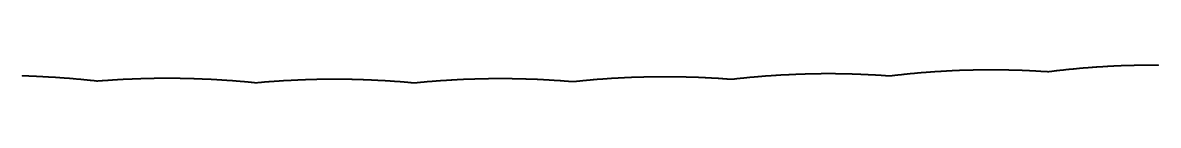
# Model space of a CAD drawing. Header units: metres. Extents: x 0 to 360, y 49 to 117.
# Drawn here: x 101.25 to 112.49, y 66.27 to 66.45 of the extents above; entities that cross this region are included whole.
import ezdxf

# ---------------------------------------------------------------- set-up
doc = ezdxf.new("R2010")
doc.units = ezdxf.units.M

msp = doc.modelspace()

# ---------------------------------------------------------------- linework, layer by layer
for p in [(108.846, 66.356), (108.852, 66.356), (108.858, 66.357), (108.864, 66.357), (108.871, 66.357), (108.877, 66.357), (108.883, 66.358), (108.889, 66.358), (108.895, 66.358), (108.901, 66.358), (108.907, 66.359), (108.913, 66.359), (108.92, 66.359), (108.926, 66.359), (108.932, 66.36), (108.938, 66.36), (108.944, 66.36), (108.95, 66.36), (108.956, 66.36), (108.963, 66.361), (108.969, 66.361), (108.975, 66.361), (108.981, 66.361), (108.987, 66.361), (108.993, 66.361), (108.999, 66.362), (109.005, 66.362), (109.012, 66.362), (109.018, 66.362), (109.024, 66.362), (109.03, 66.362), (109.036, 66.363), (109.042, 66.363), (109.048, 66.363), (109.054, 66.363), (109.061, 66.363), (109.067, 66.363), (109.073, 66.363), (109.079, 66.363), (109.085, 66.364), (109.091, 66.364), (109.097, 66.364), (109.103, 66.364), (109.11, 66.364), (109.116, 66.364), (109.122, 66.364), (109.128, 66.364), (109.134, 66.364), (109.14, 66.364), (109.146, 66.364), (109.153, 66.364), (109.159, 66.365), (109.165, 66.365), (109.171, 66.365), (109.177, 66.365), (109.183, 66.365), (109.189, 66.365), (109.195, 66.365), (109.202, 66.365), (109.208, 66.365), (109.214, 66.365), (109.22, 66.365), (109.226, 66.365), (109.232, 66.365), (109.238, 66.365), (109.244, 66.365), (109.251, 66.365), (109.257, 66.365), (109.263, 66.365), (109.269, 66.365), (109.275, 66.365), (109.281, 66.365), (109.287, 66.365), (109.293, 66.365), (109.3, 66.364), (109.306, 66.364), (109.312, 66.364), (109.318, 66.364), (109.324, 66.364), (109.33, 66.364), (109.336, 66.364), (109.342, 66.364), (109.349, 66.364), (109.355, 66.364), (109.361, 66.364), (109.367, 66.364), (109.373, 66.364), (109.379, 66.363), (109.385, 66.363), (109.391, 66.363), (109.398, 66.363), (109.404, 66.363), (109.41, 66.363), (109.416, 66.363), (109.422, 66.362), (109.428, 66.362), (109.434, 66.362), (109.44, 66.362), (109.446, 66.362), (109.453, 66.362), (109.459, 66.362), (109.465, 66.361), (109.471, 66.361), (109.477, 66.361), (109.483, 66.361), (109.489, 66.361), (109.495, 66.36), (109.502, 66.36), (109.508, 66.36), (109.514, 66.36), (109.52, 66.36), (109.526, 66.359), (109.532, 66.359), (109.538, 66.359), (109.544, 66.359), (109.551, 66.358), (109.557, 66.358), (109.563, 66.358), (109.569, 66.358), (109.575, 66.357), (109.581, 66.357), (109.587, 66.357), (109.593, 66.357), (109.599, 66.356), (109.606, 66.356), (109.954, 66.356), (109.96, 66.357), (109.966, 66.357), (109.973, 66.358), (109.979, 66.359), (109.985, 66.359), (109.991, 66.36), (109.997, 66.361), (110.003, 66.361), (110.009, 66.362), (110.015, 66.362), (110.021, 66.363), (110.028, 66.364), (110.034, 66.364), (110.04, 66.365), (110.046, 66.365), (110.052, 66.366), (110.058, 66.367), (110.064, 66.367), (110.07, 66.368), (110.076, 66.368), (110.083, 66.369), (110.089, 66.369), (110.095, 66.37), (110.101, 66.371), (110.107, 66.371), (110.113, 66.372), (110.119, 66.372), (110.125, 66.373), (110.131, 66.373), (110.138, 66.374), (110.144, 66.374), (110.15, 66.375), (110.156, 66.375), (110.162, 66.376), (110.168, 66.376), (110.174, 66.377), (110.18, 66.377), (110.186, 66.378), (110.193, 66.378), (110.199, 66.379), (110.205, 66.379), (110.211, 66.38), (110.217, 66.38), (110.223, 66.381), (110.229, 66.381), (110.235, 66.381), (110.241, 66.382), (110.247, 66.382), (110.254, 66.383), (110.26, 66.383), (110.266, 66.384), (110.272, 66.384), (110.278, 66.384), (110.284, 66.385), (110.29, 66.385), (110.296, 66.386), (110.302, 66.386), (110.309, 66.386), (110.315, 66.387), (110.321, 66.387), (110.327, 66.388), (110.333, 66.388), (110.339, 66.388), (110.345, 66.389), (110.351, 66.389), (110.357, 66.389), (110.364, 66.39), (110.37, 66.39), (110.376, 66.39), (110.382, 66.391), (110.388, 66.391), (110.394, 66.391), (110.4, 66.392), (110.406, 66.392), (110.412, 66.392), (110.418, 66.393), (110.425, 66.393), (110.431, 66.393), (110.437, 66.394), (110.443, 66.394), (110.449, 66.394), (110.455, 66.395), (110.461, 66.395), (110.467, 66.395), (110.473, 66.395), (110.48, 66.396), (110.486, 66.396), (110.492, 66.396), (110.498, 66.396), (110.504, 66.397), (110.51, 66.397), (110.516, 66.397), (110.522, 66.397), (110.528, 66.398), (110.534, 66.398), (110.541, 66.398), (110.547, 66.398), (110.553, 66.398), (110.559, 66.399), (110.565, 66.399), (110.571, 66.399), (110.577, 66.399), (110.583, 66.399), (110.589, 66.4), (110.595, 66.4), (110.602, 66.4), (110.608, 66.4), (110.614, 66.4), (110.62, 66.401), (110.626, 66.401), (110.632, 66.401), (110.638, 66.401), (110.644, 66.401), (110.65, 66.401), (110.656, 66.401), (110.663, 66.402), (110.669, 66.402), (110.675, 66.402), (110.681, 66.402), (110.687, 66.402), (110.693, 66.402), (110.699, 66.402), (110.705, 66.402), (110.711, 66.402), (110.717, 66.403), (110.724, 66.403), (110.73, 66.403), (110.736, 66.403), (110.742, 66.403), (110.748, 66.403), (110.754, 66.403), (110.76, 66.403), (110.766, 66.403), (110.772, 66.403), (110.778, 66.403), (110.785, 66.403), (110.791, 66.403), (110.797, 66.403), (110.803, 66.403), (110.809, 66.403), (110.815, 66.403), (110.821, 66.403), (110.827, 66.403), (110.833, 66.403), (110.839, 66.403), (110.846, 66.403), (110.852, 66.403), (110.858, 66.403), (110.864, 66.403), (110.87, 66.403), (110.876, 66.403), (110.882, 66.403), (110.888, 66.403), (110.894, 66.403), (110.9, 66.403), (110.907, 66.403), (110.913, 66.403), (110.919, 66.403), (110.925, 66.403), (110.931, 66.403), (110.937, 66.403), (110.943, 66.403), (110.949, 66.403), (110.955, 66.403), (110.961, 66.402), (110.967, 66.402), (110.974, 66.402), (110.98, 66.402), (110.986, 66.402), (110.992, 66.402), (110.998, 66.402), (111.004, 66.402), (111.01, 66.402), (111.016, 66.401), (111.022, 66.401), (111.028, 66.401), (111.035, 66.401), (111.041, 66.401), (111.047, 66.401), (111.053, 66.401), (111.059, 66.4), (111.065, 66.4), (111.071, 66.4), (111.077, 66.4), (111.083, 66.4), (111.089, 66.4), (111.095, 66.399), (111.102, 66.399), (111.108, 66.399), (111.114, 66.399), (111.12, 66.399), (111.126, 66.398), (111.132, 66.398), (111.138, 66.398), (111.144, 66.398), (111.15, 66.397), (111.156, 66.397), (111.162, 66.397), (111.169, 66.397), (111.175, 66.396), (111.181, 66.396), (111.187, 66.396), (111.193, 66.396), (111.199, 66.395), (111.205, 66.395), (111.211, 66.395), (111.217, 66.395), (111.223, 66.394), (111.229, 66.394), (111.236, 66.394), (111.242, 66.393), (111.248, 66.393), (111.254, 66.393), (111.26, 66.393), (111.266, 66.392), (111.272, 66.392), (111.278, 66.392), (111.284, 66.391), (111.29, 66.391), (111.296, 66.391), (111.303, 66.39), (111.309, 66.39), (111.315, 66.39), (111.321, 66.389), (111.327, 66.389), (111.333, 66.388), (111.339, 66.388), (111.345, 66.388), (111.351, 66.387), (111.357, 66.387), (111.363, 66.387), (111.37, 66.386), (111.376, 66.386), (111.382, 66.385), (111.388, 66.385), (111.394, 66.385), (111.4, 66.384), (111.406, 66.384), (111.412, 66.385), (111.418, 66.386), (111.424, 66.387), (111.43, 66.387), (111.437, 66.388), (111.443, 66.389), (111.449, 66.39), (111.455, 66.39), (111.461, 66.391), (111.467, 66.392), (111.473, 66.392), (111.479, 66.393), (111.485, 66.394), (111.491, 66.395), (111.497, 66.395), (111.503, 66.396), (111.51, 66.397), (111.516, 66.397), (111.522, 66.398), (111.528, 66.399), (111.534, 66.399), (111.54, 66.4), (111.546, 66.401), (111.552, 66.401), (111.558, 66.402), (111.564, 66.403), (111.57, 66.403), (111.576, 66.404), (111.583, 66.405), (111.589, 66.405), (111.595, 66.406), (111.601, 66.407), (111.607, 66.407), (111.613, 66.408), (111.619, 66.408), (111.625, 66.409), (111.631, 66.41), (111.637, 66.41), (111.643, 66.411), (111.65, 66.411), (111.656, 66.412), (111.662, 66.413), (111.668, 66.413), (111.674, 66.414), (111.68, 66.414), (111.686, 66.415), (111.692, 66.415), (111.698, 66.416), (111.704, 66.416), (111.71, 66.417), (111.716, 66.418), (111.723, 66.418), (111.729, 66.419), (111.735, 66.419), (111.741, 66.42), (111.747, 66.42), (111.753, 66.421), (111.759, 66.421), (111.765, 66.422), (111.771, 66.422), (111.777, 66.423), (111.783, 66.423), (111.789, 66.424), (111.795, 66.424), (111.802, 66.425), (111.808, 66.425), (111.814, 66.426), (111.82, 66.426), (111.826, 66.427), (111.832, 66.427), (111.838, 66.427), (111.844, 66.428), (111.85, 66.428), (111.856, 66.429), (111.862, 66.429), (111.868, 66.43), (111.875, 66.43), (111.881, 66.43), (111.887, 66.431), (111.893, 66.431), (111.899, 66.432), (111.905, 66.432), (111.911, 66.432), (111.917, 66.433), (111.923, 66.433), (111.929, 66.434), (111.935, 66.434), (111.941, 66.434), (111.948, 66.435), (111.954, 66.435), (111.96, 66.435), (111.966, 66.436), (111.972, 66.436), (111.978, 66.436), (111.984, 66.437), (111.99, 66.437), (111.996, 66.438), (112.002, 66.438), (112.008, 66.438), (112.014, 66.438), (112.02, 66.439), (112.027, 66.439), (112.033, 66.439), (112.039, 66.44), (112.045, 66.44), (112.051, 66.44), (112.057, 66.441), (112.063, 66.441), (112.069, 66.441), (112.075, 66.441), (112.081, 66.442), (112.087, 66.442), (112.093, 66.442), (112.099, 66.442), (112.106, 66.443), (112.112, 66.443), (112.118, 66.443), (112.124, 66.443), (112.13, 66.444), (112.136, 66.444), (112.142, 66.444), (112.148, 66.444), (112.154, 66.445), (112.16, 66.445), (112.166, 66.445), (112.172, 66.445), (112.178, 66.445), (112.185, 66.446), (112.191, 66.446), (112.197, 66.446), (112.203, 66.446), (112.209, 66.446), (112.215, 66.446), (112.221, 66.447), (112.227, 66.447), (112.233, 66.447), (112.239, 66.447), (112.245, 66.447), (112.251, 66.447), (112.257, 66.448), (112.263, 66.448), (112.27, 66.448), (112.276, 66.448), (112.282, 66.448), (112.288, 66.448), (112.294, 66.448), (112.3, 66.448), (112.306, 66.448), (112.312, 66.449), (112.318, 66.449), (112.324, 66.449), (112.33, 66.449), (112.336, 66.449), (112.342, 66.449), (112.349, 66.449), (112.355, 66.449), (112.361, 66.449), (112.367, 66.449), (112.373, 66.449), (112.379, 66.449), (112.385, 66.449), (112.391, 66.449), (112.397, 66.449), (112.403, 66.449), (112.409, 66.449), (112.415, 66.45), (112.421, 66.45), (112.427, 66.45), (112.434, 66.45), (112.44, 66.45), (112.446, 66.45), (112.452, 66.45), (112.458, 66.45), (112.464, 66.45), (112.47, 66.449), (112.476, 66.449), (112.482, 66.449), (112.488, 66.449), (112.494, 66.449), (101.247, 66.343), (101.254, 66.343), (101.26, 66.343), (101.266, 66.343), (101.273, 66.343), (101.279, 66.342), (101.285, 66.342), (101.292, 66.342), (101.298, 66.342), (101.304, 66.342), (101.31, 66.341), (101.317, 66.341), (101.323, 66.341), (101.329, 66.341), (101.336, 66.34), (101.342, 66.34), (101.348, 66.34), (101.354, 66.34), (101.361, 66.34), (101.367, 66.339), (101.373, 66.339), (101.38, 66.339), (101.386, 66.338), (101.392, 66.338), (101.398, 66.338), (101.405, 66.338), (101.411, 66.337), (101.417, 66.337), (101.424, 66.337), (101.43, 66.336), (101.436, 66.336), (101.442, 66.336), (101.449, 66.335), (101.455, 66.335), (101.461, 66.335), (101.468, 66.335), (101.474, 66.334), (101.48, 66.334), (101.486, 66.334), (101.493, 66.333), (101.499, 66.333), (101.505, 66.332), (101.512, 66.332), (101.518, 66.332), (101.524, 66.331), (101.53, 66.331), (101.537, 66.331), (101.543, 66.33), (101.549, 66.33), (101.556, 66.329), (101.562, 66.329), (101.568, 66.329), (101.574, 66.328), (101.581, 66.328), (101.587, 66.327), (101.593, 66.327), (101.6, 66.327), (101.606, 66.326), (101.612, 66.326), (101.618, 66.325), (101.625, 66.325), (101.631, 66.324), (101.637, 66.324), (101.644, 66.323), (101.65, 66.323), (101.656, 66.323), (101.662, 66.322), (101.669, 66.322), (101.675, 66.321), (101.681, 66.321), (101.687, 66.32), (101.694, 66.32), (101.7, 66.319), (101.706, 66.319), (101.713, 66.318), (101.719, 66.318), (101.725, 66.317), (101.731, 66.317), (101.738, 66.316), (101.744, 66.316), (101.75, 66.315), (101.757, 66.314), (101.763, 66.314), (101.769, 66.313), (101.775, 66.313), (101.782, 66.312), (101.788, 66.312), (101.794, 66.311), (101.801, 66.311), (101.807, 66.31), (101.813, 66.309), (101.819, 66.309), (101.826, 66.308), (101.832, 66.308), (101.838, 66.307), (101.844, 66.307), (101.851, 66.306), (101.857, 66.305), (101.863, 66.305), (101.87, 66.304), (101.876, 66.303), (101.882, 66.303), (101.888, 66.302), (101.895, 66.302), (101.901, 66.301), (101.907, 66.3), (101.914, 66.3), (101.92, 66.299), (101.926, 66.298), (101.932, 66.298), (101.939, 66.297), (101.945, 66.296), (101.951, 66.296), (101.957, 66.295), (101.964, 66.294), (101.97, 66.294), (101.976, 66.293), (101.983, 66.292), (101.989, 66.292), (101.995, 66.293), (102.001, 66.293), (102.008, 66.293), (102.014, 66.294), (102.02, 66.294), (102.026, 66.295), (102.033, 66.295), (102.039, 66.296), (102.045, 66.296), (102.052, 66.297), (102.058, 66.297), (102.064, 66.298), (102.07, 66.298), (102.077, 66.299), (102.083, 66.299), (102.089, 66.299), (102.095, 66.3), (102.102, 66.3), (102.108, 66.301), (102.114, 66.301), (102.121, 66.301), (102.127, 66.302), (102.133, 66.302), (102.139, 66.303), (102.146, 66.303), (102.152, 66.303), (102.158, 66.304), (102.164, 66.304), (102.171, 66.305), (102.177, 66.305), (102.183, 66.305), (102.189, 66.306), (102.196, 66.306), (102.202, 66.306), (102.208, 66.307), (102.215, 66.307), (102.221, 66.307), (102.227, 66.308), (102.233, 66.308), (102.24, 66.308), (102.246, 66.309), (102.252, 66.309), (102.258, 66.309), (102.265, 66.31), (102.271, 66.31), (102.277, 66.31), (102.283, 66.31), (102.29, 66.311), (102.296, 66.311), (102.302, 66.311), (102.309, 66.312), (102.315, 66.312), (102.321, 66.312), (102.327, 66.312), (102.334, 66.313), (102.34, 66.313), (102.346, 66.313), (102.352, 66.313), (102.359, 66.314), (102.365, 66.314), (102.371, 66.314), (102.377, 66.314), (102.384, 66.314), (102.39, 66.315), (102.396, 66.315), (102.403, 66.315), (102.409, 66.315), (102.415, 66.315), (102.421, 66.316), (102.428, 66.316), (102.434, 66.316), (102.44, 66.316), (102.446, 66.316), (102.453, 66.317), (102.459, 66.317), (102.465, 66.317), (102.471, 66.317), (102.478, 66.317), (102.484, 66.317), (102.49, 66.317), (102.496, 66.318), (102.503, 66.318), (102.509, 66.318), (102.515, 66.318), (102.522, 66.318), (102.528, 66.318), (102.534, 66.318), (102.54, 66.318), (102.547, 66.318), (102.553, 66.319), (102.559, 66.319), (102.565, 66.319), (102.572, 66.319), (102.578, 66.319), (102.584, 66.319), (102.59, 66.319), (102.597, 66.319), (102.603, 66.319), (102.609, 66.319), (102.615, 66.319), (102.622, 66.319), (102.628, 66.319), (102.634, 66.319), (102.64, 66.319), (102.647, 66.319), (102.653, 66.319), (102.659, 66.319), (102.666, 66.319), (102.672, 66.319), (102.678, 66.319), (102.684, 66.319), (102.691, 66.319), (102.697, 66.319), (102.703, 66.319), (102.709, 66.319), (102.716, 66.319), (102.722, 66.319), (102.728, 66.319), (102.734, 66.319), (102.741, 66.319), (102.747, 66.319), (102.753, 66.319), (102.759, 66.319), (102.766, 66.319), (102.772, 66.319), (102.778, 66.319), (102.784, 66.319), (102.791, 66.319), (102.797, 66.319), (102.803, 66.319), (102.809, 66.318), (102.816, 66.318), (102.822, 66.318), (102.828, 66.318), (102.834, 66.318), (102.841, 66.318), (102.847, 66.318), (102.853, 66.318), (102.859, 66.318), (102.866, 66.317), (102.872, 66.317), (102.878, 66.317), (102.884, 66.317), (102.891, 66.317), (102.897, 66.317), (102.903, 66.317), (102.909, 66.316), (102.916, 66.316), (102.922, 66.316), (102.928, 66.316), (102.934, 66.316), (102.941, 66.316), (102.947, 66.315), (102.953, 66.315), (102.96, 66.315), (102.966, 66.315), (102.972, 66.315), (102.978, 66.314), (102.985, 66.314), (102.991, 66.314), (102.997, 66.314), (103.003, 66.313), (103.01, 66.313), (103.016, 66.313), (103.022, 66.313), (103.028, 66.312), (103.035, 66.312), (103.041, 66.312), (103.047, 66.312), (103.053, 66.311), (103.06, 66.311), (103.066, 66.311), (103.072, 66.311), (103.078, 66.31), (103.085, 66.31), (103.091, 66.31), (103.097, 66.309), (103.103, 66.309), (103.11, 66.309), (103.116, 66.308), (103.122, 66.308), (103.128, 66.308), (103.134, 66.307), (103.141, 66.307), (103.147, 66.307), (103.153, 66.306), (103.159, 66.306), (103.166, 66.306), (103.172, 66.305), (103.178, 66.305), (103.184, 66.305), (103.191, 66.304), (103.197, 66.304), (103.203, 66.304), (103.209, 66.303), (103.216, 66.303), (103.222, 66.302), (103.228, 66.302), (103.234, 66.302), (103.241, 66.301), (103.247, 66.301), (103.253, 66.3), (103.259, 66.3), (103.266, 66.3), (103.272, 66.299), (103.278, 66.299), (103.284, 66.298), (103.291, 66.298), (103.297, 66.297), (103.303, 66.297), (103.309, 66.296), (103.316, 66.296), (103.322, 66.296), (103.328, 66.295), (103.334, 66.295), (103.341, 66.294), (103.347, 66.294), (103.353, 66.293), (103.359, 66.293), (103.366, 66.292), (103.372, 66.292), (103.378, 66.291), (103.384, 66.291), (103.391, 66.29), (103.397, 66.29), (103.403, 66.289), (103.409, 66.289), (103.416, 66.288), (103.422, 66.288), (103.428, 66.287), (103.434, 66.286), (103.44, 66.286), (103.447, 66.285), (103.453, 66.285), (103.459, 66.284), (103.465, 66.284), (103.472, 66.283), (103.478, 66.283), (103.484, 66.282), (103.49, 66.281), (103.497, 66.281), (103.503, 66.28), (103.509, 66.28), (103.515, 66.279), (103.522, 66.278), (103.528, 66.278), (103.534, 66.277), (103.54, 66.277), (103.547, 66.276), (103.553, 66.275), (103.559, 66.275), (103.565, 66.276), (103.571, 66.276), (103.578, 66.277), (103.584, 66.277), (103.59, 66.278), (103.596, 66.278), (103.603, 66.279), (103.609, 66.279), (103.615, 66.28), (103.621, 66.281), (103.628, 66.281), (103.634, 66.282), (103.64, 66.282), (103.646, 66.283), (103.653, 66.283), (103.659, 66.284), (103.665, 66.284), (103.671, 66.285), (103.678, 66.285), (103.684, 66.285), (103.69, 66.286), (103.696, 66.286), (103.702, 66.287), (103.709, 66.287), (103.715, 66.288), (103.721, 66.288), (103.727, 66.289), (103.734, 66.289), (103.74, 66.29), (103.746, 66.29), (103.752, 66.29), (103.759, 66.291), (103.765, 66.291), (103.771, 66.292), (103.777, 66.292), (103.783, 66.292), (103.79, 66.293), (103.796, 66.293), (103.802, 66.294), (103.808, 66.294), (103.815, 66.294), (103.821, 66.295), (103.827, 66.295), (103.833, 66.296), (103.84, 66.296), (103.846, 66.296), (103.852, 66.297), (103.858, 66.297), (103.865, 66.297), (103.871, 66.298), (103.877, 66.298), (103.883, 66.298), (103.889, 66.299), (103.896, 66.299), (103.902, 66.299), (103.908, 66.3), (103.914, 66.3), (103.921, 66.3), (103.927, 66.301), (103.933, 66.301), (103.939, 66.301), (103.946, 66.301), (103.952, 66.302), (103.958, 66.302), (103.964, 66.302), (103.97, 66.302), (103.977, 66.303), (103.983, 66.303), (103.989, 66.303), (103.995, 66.304), (104.002, 66.304), (104.008, 66.304), (104.014, 66.304), (104.02, 66.304), (104.027, 66.305), (104.033, 66.305), (104.039, 66.305), (104.045, 66.305), (104.051, 66.306), (104.058, 66.306), (104.064, 66.306), (104.07, 66.306), (104.076, 66.306), (104.083, 66.307), (104.089, 66.307), (104.095, 66.307), (104.101, 66.307), (104.107, 66.307), (104.114, 66.307), (104.12, 66.308), (104.126, 66.308), (104.132, 66.308), (104.139, 66.308), (104.145, 66.308), (104.151, 66.308), (104.157, 66.308), (104.163, 66.309), (104.17, 66.309), (104.176, 66.309), (104.182, 66.309), (104.188, 66.309), (104.195, 66.309), (104.201, 66.309), (104.207, 66.309), (104.213, 66.309), (104.22, 66.309), (104.226, 66.31), (104.232, 66.31), (104.238, 66.31), (104.244, 66.31), (104.251, 66.31), (104.257, 66.31), (104.263, 66.31), (104.269, 66.31), (104.276, 66.31), (104.282, 66.31), (104.288, 66.31), (104.294, 66.31), (104.3, 66.31), (104.307, 66.31), (104.313, 66.31), (104.319, 66.31), (104.325, 66.31), (104.332, 66.31), (104.338, 66.31), (104.344, 66.31), (104.35, 66.31), (104.356, 66.31), (104.363, 66.31), (104.369, 66.31), (104.375, 66.31), (104.381, 66.31), (104.388, 66.31), (104.394, 66.31), (104.4, 66.31), (104.406, 66.31), (104.412, 66.31), (104.419, 66.31), (104.425, 66.31), (104.431, 66.31), (104.437, 66.31), (104.443, 66.31), (104.45, 66.31), (104.456, 66.309), (104.462, 66.309), (104.468, 66.309), (104.475, 66.309), (104.481, 66.309), (104.487, 66.309), (104.493, 66.309), (104.499, 66.309), (104.506, 66.309), (104.512, 66.308), (104.518, 66.308), (104.524, 66.308), (104.531, 66.308), (104.537, 66.308), (104.543, 66.308), (104.549, 66.308), (104.555, 66.307), (104.562, 66.307), (104.568, 66.307), (104.574, 66.307), (104.58, 66.307), (104.587, 66.307), (104.593, 66.306), (104.599, 66.306), (104.605, 66.306), (104.611, 66.306), (104.618, 66.306), (104.624, 66.305), (104.63, 66.305), (104.636, 66.305), (104.642, 66.305), (104.649, 66.305), (104.655, 66.304), (104.661, 66.304), (104.667, 66.304), (104.674, 66.304), (104.68, 66.303), (104.686, 66.303), (104.692, 66.303), (104.698, 66.303), (104.705, 66.302), (104.711, 66.302), (104.717, 66.302), (104.723, 66.301), (104.729, 66.301), (104.736, 66.301), (104.742, 66.301), (104.748, 66.3), (104.754, 66.3), (104.761, 66.3), (104.767, 66.299), (104.773, 66.299), (104.779, 66.299), (104.785, 66.298), (104.792, 66.298), (104.798, 66.298), (104.804, 66.297), (104.81, 66.297), (104.816, 66.297), (104.823, 66.296), (104.829, 66.296), (104.835, 66.296), (104.841, 66.295), (104.847, 66.295), (104.854, 66.295), (104.86, 66.294), (104.866, 66.294), (104.872, 66.293), (104.879, 66.293), (104.885, 66.293), (104.891, 66.292), (104.897, 66.292), (104.903, 66.291), (104.91, 66.291), (104.916, 66.291), (104.922, 66.29), (104.928, 66.29), (104.934, 66.289), (104.941, 66.289), (104.947, 66.288), (104.953, 66.288), (104.959, 66.288), (104.965, 66.287), (104.972, 66.287), (104.978, 66.286), (104.984, 66.286), (104.99, 66.285), (104.996, 66.285), (105.003, 66.284), (105.009, 66.284), (105.015, 66.283), (105.021, 66.283), (105.028, 66.282), (105.034, 66.282), (105.04, 66.281), (105.046, 66.281), (105.052, 66.28), (105.059, 66.28), (105.065, 66.279), (105.071, 66.279), (105.077, 66.278), (105.083, 66.278), (105.09, 66.277), (105.096, 66.276), (105.102, 66.276), (105.108, 66.275), (105.114, 66.275), (105.121, 66.274), (105.127, 66.274), (105.133, 66.274), (105.139, 66.275), (105.145, 66.275), (105.152, 66.276), (105.158, 66.277), (105.164, 66.277), (105.17, 66.278), (105.176, 66.278), (105.183, 66.279), (105.189, 66.28), (105.195, 66.28), (105.201, 66.281), (105.207, 66.281), (105.214, 66.282), (105.22, 66.282), (105.226, 66.283), (105.232, 66.284), (105.238, 66.284), (105.245, 66.285), (105.251, 66.285), (105.257, 66.286), (105.263, 66.286), (105.269, 66.287), (105.276, 66.287), (105.282, 66.288), (105.288, 66.288), (105.294, 66.289), (105.301, 66.289), (105.307, 66.29), (105.313, 66.29), (105.319, 66.291), (105.325, 66.291), (105.332, 66.292), (105.338, 66.292), (105.344, 66.293), (105.35, 66.293), (105.356, 66.294), (105.363, 66.294), (105.369, 66.294), (105.375, 66.295), (105.381, 66.295), (105.387, 66.296), (105.394, 66.296), (105.4, 66.297), (105.406, 66.297), (105.412, 66.297), (105.418, 66.298), (105.424, 66.298), (105.431, 66.299), (105.437, 66.299), (105.443, 66.299), (105.449, 66.3), (105.455, 66.3), (105.462, 66.301), (105.468, 66.301), (105.474, 66.301), (105.48, 66.302), (105.486, 66.302), (105.493, 66.302), (105.499, 66.303), (105.505, 66.303), (105.511, 66.303), (105.517, 66.304), (105.524, 66.304), (105.53, 66.304), (105.536, 66.305), (105.542, 66.305), (105.548, 66.305), (105.555, 66.306), (105.561, 66.306), (105.567, 66.306), (105.573, 66.307), (105.579, 66.307), (105.586, 66.307), (105.592, 66.308), (105.598, 66.308), (105.604, 66.308), (105.61, 66.308), (105.617, 66.309), (105.623, 66.309), (105.629, 66.309), (105.635, 66.309), (105.641, 66.31), (105.648, 66.31), (105.654, 66.31), (105.66, 66.31), (105.666, 66.311), (105.672, 66.311), (105.679, 66.311), (105.685, 66.311), (105.691, 66.311), (105.697, 66.312), (105.703, 66.312), (105.71, 66.312), (105.716, 66.312), (105.722, 66.312), (105.728, 66.313), (105.734, 66.313), (105.74, 66.313), (105.747, 66.313), (105.753, 66.313), (105.759, 66.313), (105.765, 66.314), (105.771, 66.314), (105.778, 66.314), (105.784, 66.314), (105.79, 66.314), (105.796, 66.314), (105.802, 66.314), (105.809, 66.315), (105.815, 66.315), (105.821, 66.315), (105.827, 66.315), (105.833, 66.315), (105.84, 66.315), (105.846, 66.315), (105.852, 66.315), (105.858, 66.315), (105.864, 66.316), (105.87, 66.316), (105.877, 66.316), (105.883, 66.316), (105.889, 66.316), (105.895, 66.316), (105.901, 66.316), (105.908, 66.316), (105.914, 66.316), (105.92, 66.316), (105.926, 66.316), (105.932, 66.316), (105.939, 66.316), (105.945, 66.316), (105.951, 66.316), (105.957, 66.316), (105.963, 66.316), (105.97, 66.316), (105.976, 66.316), (105.982, 66.316), (105.988, 66.316), (105.994, 66.316), (106, 66.316), (106.007, 66.316), (106.013, 66.316), (106.019, 66.316), (106.025, 66.316), (106.031, 66.316), (106.038, 66.316), (106.044, 66.316), (106.05, 66.316), (106.056, 66.316), (106.062, 66.316), (106.068, 66.316), (106.075, 66.316), (106.081, 66.316), (106.087, 66.316), (106.093, 66.316), (106.099, 66.315), (106.106, 66.315), (106.112, 66.315), (106.118, 66.315), (106.124, 66.315), (106.13, 66.315), (106.137, 66.315), (106.143, 66.315), (106.149, 66.315), (106.155, 66.314), (106.161, 66.314), (106.167, 66.314), (106.174, 66.314), (106.18, 66.314), (106.186, 66.314), (106.192, 66.314), (106.198, 66.313), (106.205, 66.313), (106.211, 66.313), (106.217, 66.313), (106.223, 66.313), (106.229, 66.313), (106.235, 66.312), (106.242, 66.312), (106.248, 66.312), (106.254, 66.312), (106.26, 66.312), (106.266, 66.311), (106.273, 66.311), (106.279, 66.311), (106.285, 66.311), (106.291, 66.311), (106.297, 66.31), (106.303, 66.31), (106.31, 66.31), (106.316, 66.31), (106.322, 66.309), (106.328, 66.309), (106.334, 66.309), (106.341, 66.309), (106.347, 66.308), (106.353, 66.308), (106.359, 66.308), (106.365, 66.307), (106.371, 66.307), (106.378, 66.307), (106.384, 66.307), (106.39, 66.306), (106.396, 66.306), (106.402, 66.306), (106.409, 66.305), (106.415, 66.305), (106.421, 66.305), (106.427, 66.304), (106.433, 66.304), (106.439, 66.304), (106.446, 66.303), (106.452, 66.303), (106.458, 66.303), (106.464, 66.302), (106.47, 66.302), (106.476, 66.302), (106.483, 66.301), (106.489, 66.301), (106.495, 66.3), (106.501, 66.3), (106.507, 66.3), (106.514, 66.299), (106.52, 66.299), (106.526, 66.299), (106.532, 66.298), (106.538, 66.298), (106.544, 66.297), (106.551, 66.297), (106.557, 66.296), (106.563, 66.296), (106.569, 66.296), (106.575, 66.295), (106.581, 66.295), (106.588, 66.294), (106.594, 66.294), (106.6, 66.293), (106.606, 66.293), (106.612, 66.292), (106.619, 66.292), (106.625, 66.292), (106.631, 66.291), (106.637, 66.291), (106.643, 66.29), (106.649, 66.29), (106.656, 66.289), (106.662, 66.289), (106.668, 66.288), (106.674, 66.288), (106.68, 66.287), (106.686, 66.287), (106.693, 66.286), (106.699, 66.286), (106.705, 66.287), (106.711, 66.287), (106.717, 66.288), (106.723, 66.289), (106.73, 66.289), (106.736, 66.29), (106.742, 66.291), (106.748, 66.291), (106.754, 66.292), (106.761, 66.292), (106.767, 66.293), (106.773, 66.294), (106.779, 66.294), (106.785, 66.295), (106.791, 66.295), (106.798, 66.296), (106.804, 66.297), (106.81, 66.297), (106.816, 66.298), (106.822, 66.298), (106.828, 66.299), (106.835, 66.3), (106.841, 66.3), (106.847, 66.301), (106.853, 66.301), (106.859, 66.302), (106.865, 66.302), (106.872, 66.303), (106.878, 66.303), (106.884, 66.304), (106.89, 66.304), (106.896, 66.305), (106.902, 66.306), (106.909, 66.306), (106.915, 66.307), (106.921, 66.307), (106.927, 66.308), (106.933, 66.308), (106.939, 66.309), (106.946, 66.309), (106.952, 66.31), (106.958, 66.31), (106.964, 66.31), (106.97, 66.311), (106.976, 66.311), (106.983, 66.312), (106.989, 66.312), (106.995, 66.313), (107.001, 66.313), (107.007, 66.314), (107.013, 66.314), (107.02, 66.315), (107.026, 66.315), (107.032, 66.315), (107.038, 66.316), (107.044, 66.316), (107.05, 66.317), (107.057, 66.317), (107.063, 66.317), (107.069, 66.318), (107.075, 66.318), (107.081, 66.319), (107.087, 66.319), (107.094, 66.319), (107.1, 66.32), (107.106, 66.32), (107.112, 66.321), (107.118, 66.321), (107.124, 66.321), (107.131, 66.322), (107.137, 66.322), (107.143, 66.322), (107.149, 66.323), (107.155, 66.323), (107.161, 66.323), (107.168, 66.324), (107.174, 66.324), (107.18, 66.324), (107.186, 66.325), (107.192, 66.325), (107.198, 66.325), (107.205, 66.325), (107.211, 66.326), (107.217, 66.326), (107.223, 66.326), (107.229, 66.327), (107.235, 66.327), (107.242, 66.327), (107.248, 66.327), (107.254, 66.328), (107.26, 66.328), (107.266, 66.328), (107.272, 66.328), (107.279, 66.329), (107.285, 66.329), (107.291, 66.329), (107.297, 66.329), (107.303, 66.33), (107.309, 66.33), (107.315, 66.33), (107.322, 66.33), (107.328, 66.33), (107.334, 66.331), (107.34, 66.331), (107.346, 66.331), (107.352, 66.331), (107.359, 66.331), (107.365, 66.332), (107.371, 66.332), (107.377, 66.332), (107.383, 66.332), (107.389, 66.332), (107.396, 66.332), (107.402, 66.333), (107.408, 66.333), (107.414, 66.333), (107.42, 66.333), (107.426, 66.333), (107.433, 66.333), (107.439, 66.333), (107.445, 66.334), (107.451, 66.334), (107.457, 66.334), (107.463, 66.334), (107.469, 66.334), (107.476, 66.334), (107.482, 66.334), (107.488, 66.334), (107.494, 66.334), (107.5, 66.334), (107.506, 66.335), (107.513, 66.335), (107.519, 66.335), (107.525, 66.335), (107.531, 66.335), (107.537, 66.335), (107.543, 66.335), (107.55, 66.335), (107.556, 66.335), (107.562, 66.335), (107.568, 66.335), (107.574, 66.335), (107.58, 66.335), (107.586, 66.335), (107.593, 66.335), (107.599, 66.335), (107.605, 66.335), (107.611, 66.335), (107.617, 66.335), (107.623, 66.335), (107.63, 66.335), (107.636, 66.335), (107.642, 66.335), (107.648, 66.335), (107.654, 66.335), (107.66, 66.335), (107.667, 66.335), (107.673, 66.335), (107.679, 66.335), (107.685, 66.335), (107.691, 66.335), (107.697, 66.335), (107.703, 66.335), (107.71, 66.335), (107.716, 66.334), (107.722, 66.334), (107.728, 66.334), (107.734, 66.334), (107.74, 66.334), (107.747, 66.334), (107.753, 66.334), (107.759, 66.334), (107.765, 66.334), (107.771, 66.334), (107.777, 66.333), (107.783, 66.333), (107.79, 66.333), (107.796, 66.333), (107.802, 66.333), (107.808, 66.333), (107.814, 66.333), (107.82, 66.332), (107.826, 66.332), (107.833, 66.332), (107.839, 66.332), (107.845, 66.332), (107.851, 66.332), (107.857, 66.331), (107.863, 66.331), (107.87, 66.331), (107.876, 66.331), (107.882, 66.331), (107.888, 66.33), (107.894, 66.33), (107.9, 66.33), (107.906, 66.33), (107.913, 66.33), (107.919, 66.329), (107.925, 66.329), (107.931, 66.329), (107.937, 66.329), (107.943, 66.328), (107.949, 66.328), (107.956, 66.328), (107.962, 66.328), (107.968, 66.327), (107.974, 66.327), (107.98, 66.327), (107.986, 66.327), (107.993, 66.326), (107.999, 66.326), (108.005, 66.326), (108.011, 66.325), (108.017, 66.325), (108.023, 66.325), (108.029, 66.325), (108.036, 66.324), (108.042, 66.324), (108.048, 66.324), (108.054, 66.323), (108.06, 66.323), (108.066, 66.323), (108.072, 66.322), (108.079, 66.322), (108.085, 66.322), (108.091, 66.321), (108.097, 66.321), (108.103, 66.32), (108.109, 66.32), (108.115, 66.32), (108.122, 66.319), (108.128, 66.319), (108.134, 66.319), (108.14, 66.318), (108.146, 66.318), (108.152, 66.317), (108.158, 66.317), (108.165, 66.317), (108.171, 66.316), (108.177, 66.316), (108.183, 66.315), (108.189, 66.315), (108.195, 66.315), (108.201, 66.314), (108.208, 66.314), (108.214, 66.313), (108.22, 66.313), (108.226, 66.312), (108.232, 66.312), (108.238, 66.311), (108.245, 66.311), (108.251, 66.31), (108.257, 66.31), (108.263, 66.31), (108.269, 66.31), (108.275, 66.31), (108.281, 66.311), (108.288, 66.312), (108.294, 66.312), (108.3, 66.313), (108.306, 66.314), (108.312, 66.314), (108.318, 66.315), (108.324, 66.316), (108.33, 66.316), (108.337, 66.317), (108.343, 66.318), (108.349, 66.318), (108.355, 66.319), (108.361, 66.32), (108.367, 66.32), (108.373, 66.321), (108.38, 66.322), (108.386, 66.322), (108.392, 66.323), (108.398, 66.323), (108.404, 66.324), (108.41, 66.325), (108.416, 66.325), (108.423, 66.326), (108.429, 66.326), (108.435, 66.327), (108.441, 66.328), (108.447, 66.328), (108.453, 66.329), (108.459, 66.329), (108.466, 66.33), (108.472, 66.33), (108.478, 66.331), (108.484, 66.332), (108.49, 66.332), (108.496, 66.333), (108.502, 66.333), (108.509, 66.334), (108.515, 66.334), (108.521, 66.335), (108.527, 66.335), (108.533, 66.336), (108.539, 66.336), (108.545, 66.337), (108.552, 66.337), (108.558, 66.338), (108.564, 66.338), (108.57, 66.339), (108.576, 66.339), (108.582, 66.34), (108.588, 66.34), (108.594, 66.341), (108.601, 66.341), (108.607, 66.342), (108.613, 66.342), (108.619, 66.343), (108.625, 66.343), (108.631, 66.343), (108.637, 66.344), (108.644, 66.344), (108.65, 66.345), (108.656, 66.345), (108.662, 66.346), (108.668, 66.346), (108.674, 66.346), (108.68, 66.347), (108.687, 66.347), (108.693, 66.348), (108.699, 66.348), (108.705, 66.348), (108.711, 66.349), (108.717, 66.349), (108.723, 66.35), (108.729, 66.35), (108.736, 66.35), (108.742, 66.351), (108.748, 66.351), (108.754, 66.351), (108.76, 66.352), (108.766, 66.352), (108.772, 66.352), (108.779, 66.353), (108.785, 66.353), (108.791, 66.353), (108.797, 66.354), (108.803, 66.354), (108.809, 66.354), (108.815, 66.355), (108.821, 66.355), (108.828, 66.355), (108.834, 66.355), (108.84, 66.356), (109.612, 66.356), (109.618, 66.356), (109.624, 66.355), (109.63, 66.355), (109.636, 66.355), (109.642, 66.354), (109.648, 66.354), (109.655, 66.354), (109.661, 66.353), (109.667, 66.353), (109.673, 66.353), (109.679, 66.352), (109.685, 66.352), (109.691, 66.352), (109.697, 66.351), (109.704, 66.351), (109.71, 66.351), (109.716, 66.35), (109.722, 66.35), (109.728, 66.35), (109.734, 66.349), (109.74, 66.349), (109.746, 66.349), (109.752, 66.348), (109.759, 66.348), (109.765, 66.347), (109.771, 66.347), (109.777, 66.347), (109.783, 66.346), (109.789, 66.346), (109.795, 66.345), (109.801, 66.345), (109.807, 66.344), (109.814, 66.344), (109.82, 66.344), (109.826, 66.343), (109.832, 66.343), (109.838, 66.343), (109.844, 66.344), (109.85, 66.344), (109.856, 66.345), (109.863, 66.346), (109.869, 66.347), (109.875, 66.347), (109.881, 66.348), (109.887, 66.349), (109.893, 66.349), (109.899, 66.35), (109.905, 66.351), (109.911, 66.351), (109.918, 66.352), (109.924, 66.353), (109.93, 66.353), (109.936, 66.354), (109.942, 66.355), (109.948, 66.355)]:
    msp.add_point(p)

doc.saveas('drawing.dxf')
